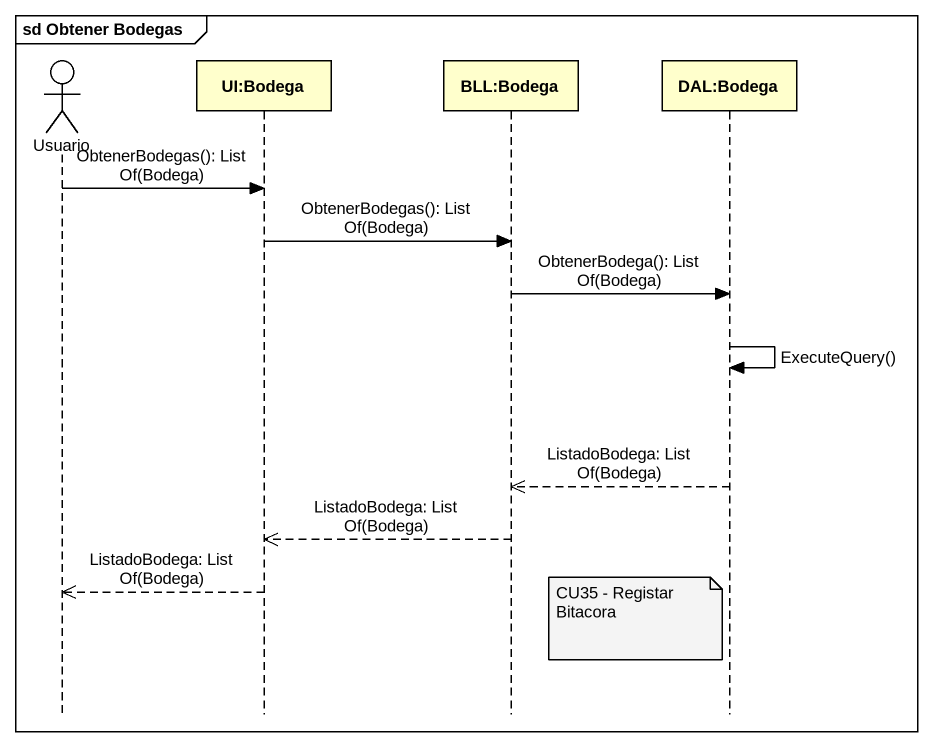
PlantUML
@startuml
mainframe sd Obtener Bodegas
hide footbox
actor Usuario
participant "UI:Bodega" as UI_Bodega
participant "BLL:Bodega" as BLL_Bodega
participant "DAL:Bodega" as DAL_Bodega

Usuario -> UI_Bodega : ObtenerBodegas(): List Of(Bodega)
UI_Bodega -> BLL_Bodega : ObtenerBodegas(): List Of(Bodega)
BLL_Bodega -> DAL_Bodega : ObtenerBodega(): List Of(Bodega)
DAL_Bodega -> DAL_Bodega : ExecuteQuery()
DAL_Bodega -->> BLL_Bodega : ListadoBodega: List Of(Bodega)
BLL_Bodega -->> UI_Bodega : ListadoBodega: List Of(Bodega)
UI_Bodega -->> Usuario : ListadoBodega: List Of(Bodega)
note left of DAL_Bodega : CU35 - Registar Bitacora
@enduml
